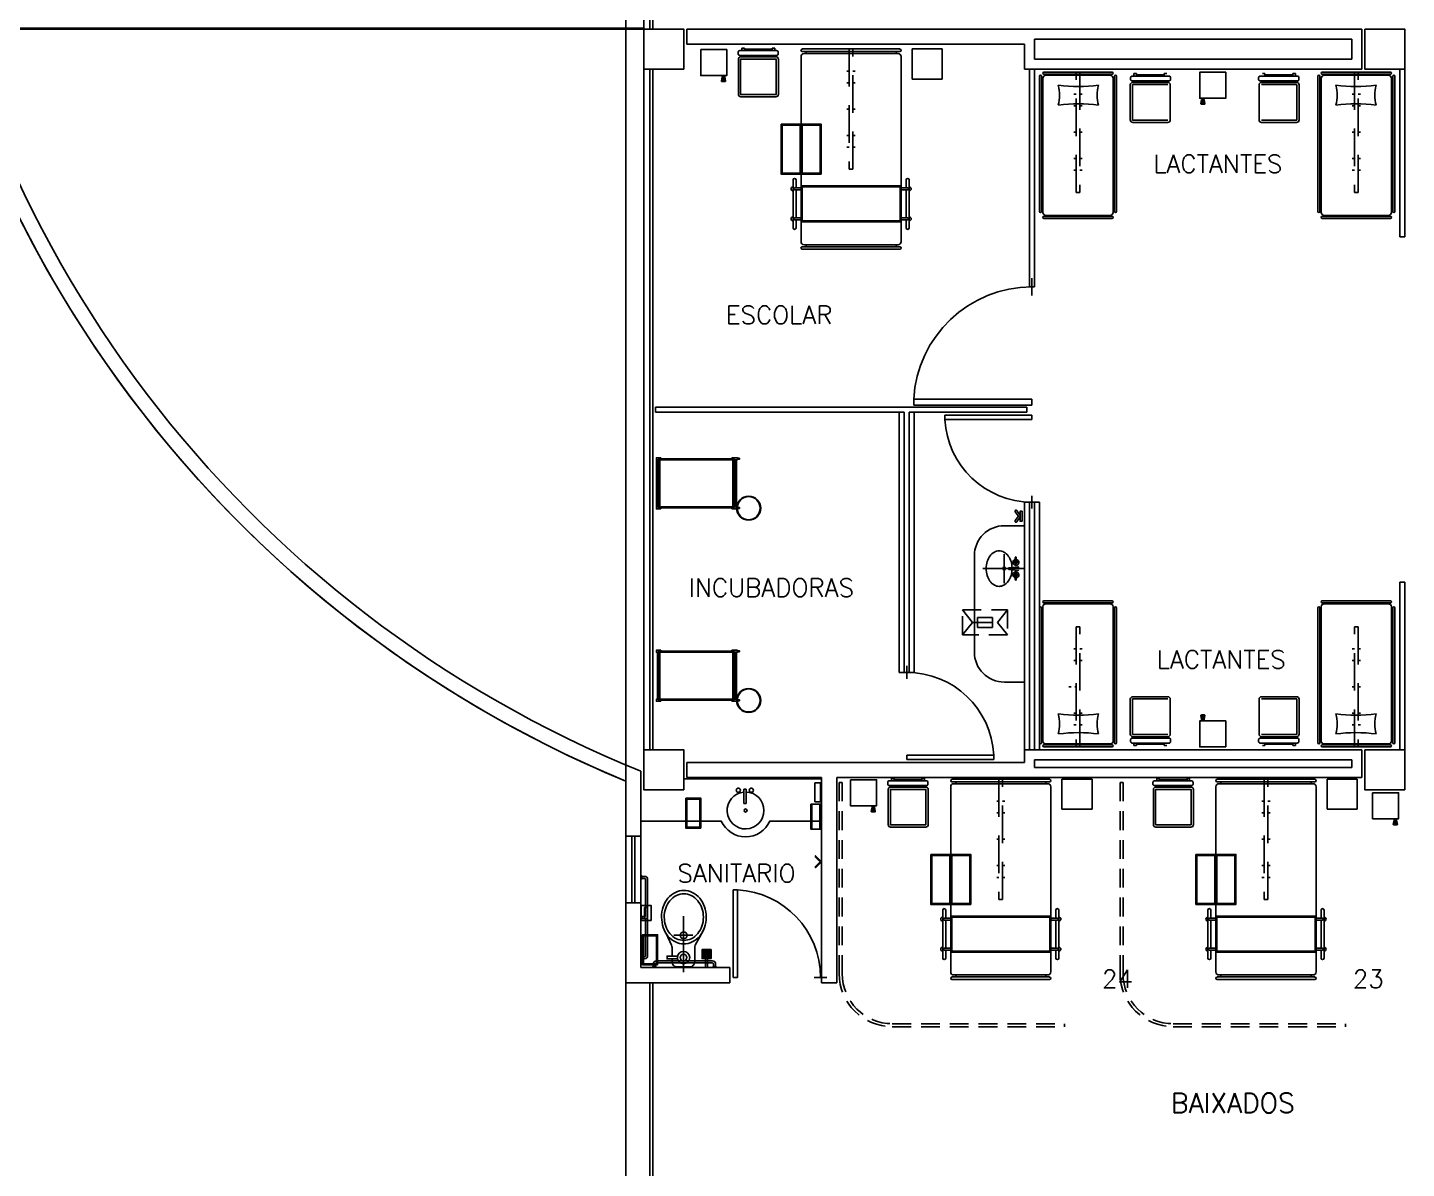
# Model space of a CAD drawing. Extents: x -358 to -207, y -206 to -105.
# Drawn here: x -302.27 to -288.5, y -166.81 to -155.41 of the extents above; entities that cross this region are included whole.
import ezdxf
from ezdxf.enums import TextEntityAlignment as Align

# ---------------------------------------------------------------- set-up
doc = ezdxf.new("R2010")
doc.units = 0
doc.header["$LTSCALE"] = 1.5
doc.header["$MEASUREMENT"] = 0
for name, pattern in [('$RECOVER_931206015150-52', [0]), ('HIDDEN', [0.375, 0.25, -0.125]), ('HIDDEN2', [0.1875, 0.125, -0.0625])]:
    doc.linetypes.add(name, pattern=pattern)
doc.layers.get('0').update_dxf_attribs({"linetype": 'CONTINUOUS'})
for name, color, linetype in [('8CMOB01', 8, 'CONTINUOUS'), ('9CCOLUMNA', 5, 'CONTINUOUS'), ('AREAS', 253, 'CONTINUOUS'), ('CANCEL', 6, 'CONTINUOUS'), ('CCPTAS', 6, 'CONTINUOUS'), ('MSAN', 6, 'CONTINUOUS'), ('PISO', 8, 'CONTINUOUS'), ('PROY', 7, 'HIDDEN2'), ('RCMURO01', 3, 'CONTINUOUS'), ('ZCTEXT01', 2, 'CONTINUOUS')]:
    doc.layers.add(name, color=color, linetype=linetype)
doc.styles.add('REG-60', font='ROMANS.shx', dxfattribs={"height": 0.195})
doc.styles.add('REG-80', font='ROMANS.shx', dxfattribs={"height": 0.27})

# ---------------------------------------------------------------- blocks, each defined once
blk = doc.blocks.new('PTA-D')
for p, q in [((0.95, 0), (0.95, 1)), ((0.95, 1), (1, 1)), ((1, 0), (1, 1)), ((-0.073, 0), (0.073, 0)), ((0.95, 0), (1, 0))]:
    blk.add_line(p, q)
blk.add_arc((1.002, -0.001), 1.002, 92.9928, 179.9448)
blk = doc.blocks.new('6')
at = {"layer": 'MSAN'}
blk.add_lwpolyline([(0.014, 0), (0.06, 0.046), (0.06, 0.06), (0, 0), (0.06, -0.06), (0.06, -0.046)], close=True, dxfattribs=at)
blk = doc.blocks.new('J')
at = {"layer": 'MSAN'}
blk.add_lwpolyline([(-0.026, -0.097), (0.03, -0.097), (0.03, 0.093), (-0.026, 0.093)], close=True, dxfattribs=at)
blk = doc.blocks.new('8')
at = {"layer": 'MSAN'}
for p, q in [((0.123, 0.04), (-0.127, 0.04)), ((-0.127, -0.04), (0.123, -0.04))]:
    blk.add_line(p, q, dxfattribs=at)
blk.add_lwpolyline([(0.123, -0.05), (0.123, 0.05), (-0.127, 0.05), (-0.127, -0.05)], close=True, dxfattribs=at)
blk = doc.blocks.new('BW')
at = {"layer": 'MSAN'}
for points in [[(-0.277, 0.026), (-0.277, 0.016), (-0.307, 0.016), (-0.307, 0.026)], [(0.295, 0.026), (0.295, 0.016), (0.325, 0.016), (0.325, 0.026)]]:
    blk.add_lwpolyline(points, dxfattribs=at)
for points in [[(0.32, 0.016), (0.32, -0.011, -0.414214), (0.29, -0.041), (-0.041, -0.041), (-0.272, -0.041, -0.414214), (-0.302, -0.011), (-0.302, 0.016)], [(0.3, 0.016), (0.3, -0.011, -0.414214), (0.29, -0.021), (-0.041, -0.021), (-0.272, -0.021, -0.414214), (-0.282, -0.011), (-0.282, 0.016)]]:
    blk.add_lwpolyline(points, format="xyb", dxfattribs=at)
blk = doc.blocks.new('4')
at = {"layer": 'MSAN'}
for p, q in [((0, 0.045), (0, -0.514)), ((-0.054, -0.088), (-0.163, -0.088)), ((-0.163, -0.115), (-0.056, -0.115)), ((0.276, -0.102), (0.186, -0.102)), ((0.276, -0.112), (0.186, -0.112)), ((0.276, -0.122), (0.186, -0.122)), ((0.276, -0.132), (0.186, -0.132)), ((0.241, -0.09), (0.221, -0.09)), ((0.276, -0.142), (0.186, -0.142)), ((0.276, -0.152), (0.186, -0.152)), ((0.276, -0.162), (0.186, -0.162)), ((0.276, -0.172), (0.186, -0.172)), ((0.095, -0.323), (-0.096, -0.323))]:
    blk.add_line(p, q, dxfattribs=at)
blk.add_lwpolyline([(0.221, 0), (0.221, -0.09), (0.186, -0.09), (0.186, -0.18), (0.276, -0.18), (0.276, -0.09), (0.241, -0.09), (0.241, 0)], close=True, dxfattribs=at)
blk.add_lwpolyline([(0.196, -0.368), (0.118, -0.224, -0.124861), (0.112, -0.2), (0.112, -0.058, 0.414214), (0.063, -0.008), (-0.064, -0.008, 0.414214), (-0.114, -0.058), (-0.114, -0.088), (-0.163, -0.088), (-0.163, -0.115), (-0.114, -0.115), (-0.114, -0.202, -0.109858), (-0.118, -0.223), (-0.174, -0.341, 0.061992), (-0.203, -0.4, 0.020986), (-0.221, -0.504, 0.083945), (-0.203, -0.608, 0.09123), (-0.155, -0.693, 0.103863), (-0.08, -0.751, 0.114983), (0.003, -0.771, 0.114983), (0.087, -0.751, 0.103863), (0.162, -0.693, 0.09123), (0.21, -0.608, 0.083945), (0.227, -0.504, 0.083945), (0.21, -0.4, 0.048605), (0.188, -0.353)], format="xyb", dxfattribs=at)
for points in [[(-0.08, -0.751, 0.114983), (0.003, -0.771, 0.114983), (0.087, -0.751, 0.103863), (0.162, -0.693, 0.09123), (0.21, -0.608, 0.083945), (0.227, -0.504, 0.083945), (0.21, -0.4, 0.09123), (0.162, -0.316, 0.103863), (0.087, -0.257, 0.114983), (0.003, -0.238, 0.114983), (-0.08, -0.257, 0.103863), (-0.155, -0.316, 0.09123), (-0.203, -0.4, 0.020986), (-0.221, -0.504, 0.083945), (-0.203, -0.608, 0.09123), (-0.155, -0.693, 0.103863)], [(0.003, -0.272, 0.114859), (-0.07, -0.289, 0.103833), (-0.135, -0.34, 0.091287), (-0.177, -0.414, 0.084042), (-0.192, -0.504, 0.084042), (-0.177, -0.595, 0.091287), (-0.135, -0.669, 0.103833), (-0.07, -0.72, 0.114859), (0.003, -0.737, 0.114859), (0.077, -0.72, 0.103833), (0.142, -0.669, 0.091287), (0.184, -0.595, 0.084042), (0.199, -0.504, 0.084042), (0.184, -0.414, 0.091287), (0.142, -0.34, 0.103833), (0.077, -0.289, 0.114859)]]:
    blk.add_lwpolyline(points, format="xyb", close=True, dxfattribs=at)
for centre, radius in [((0.001, -0.1), 0.0616), ((0.001, -0.1), 0.0329), ((0.002, -0.323), 0.0335)]:
    blk.add_circle(centre, radius, dxfattribs=at)
blk = doc.blocks.new('2')
at = {"layer": 'MSAN'}
for points in [[(0.067, -0.053), (-0.083, -0.053), (-0.083, 0.047), (0.067, 0.047)], [(-0.063, 0.012), (-0.063, -0.018), (0.047, -0.018), (0.047, 0.012)]]:
    blk.add_lwpolyline(points, close=True, dxfattribs=at)
blk = doc.blocks.new('BW2')
at = {"layer": 'MSAN'}
for p, q in [((0.009, 0.011), (0.047, 0.011)), ((0.009, -0.009), (0.047, -0.009))]:
    blk.add_line(p, q, dxfattribs=at)
for points in [[(0.056, 0.386), (0.046, 0.386), (0.046, 0.416), (0.056, 0.416)], [(0.057, 0.016), (0.047, 0.016), (0.047, -0.014), (0.057, -0.014)], [(0.056, -0.387), (0.046, -0.387), (0.046, -0.417), (0.056, -0.417)]]:
    blk.add_lwpolyline(points, dxfattribs=at)
for points in [[(0.046, 0.411), (0.019, 0.411, 0.414214), (-0.011, 0.381), (-0.011, 0), (-0.011, -0.382, 0.414214), (0.019, -0.412), (0.046, -0.412)], [(0.046, 0.391), (0.019, 0.391, 0.414214), (0.009, 0.381), (0.009, 0.011)], [(0.009, -0.009), (0.009, -0.382, 0.414214), (0.019, -0.392), (0.046, -0.392)]]:
    blk.add_lwpolyline(points, format="xyb", dxfattribs=at)
blk = doc.blocks.new('PAP')
at = {"layer": 'MSAN', "color": 6}
for points in [[(0.144, -0.077), (0.144, 0.073), (-0.156, 0.073), (-0.156, -0.077)], [(0.134, -0.067), (0.134, 0.063), (-0.146, 0.063), (-0.146, -0.067)]]:
    blk.add_lwpolyline(points, close=True, dxfattribs=at)
blk = doc.blocks.new('VB')
at = {"layer": 'MSAN'}
for p, q in [((-0.154, 0.147), (-0.138, 0.164)), ((-0.053, 0.046), (-0.154, 0.147)), ((-0.138, 0.164), (-0.037, 0.063)), ((-0.037, 0.063), (-0.053, 0.046))]:
    blk.add_line(p, q, dxfattribs=at)
blk.add_lwpolyline([(-0.128, 0.121), (-0.128, 0.121)], dxfattribs=at)
for centre, radius in [((-0.092, 0.194), 0.0208), ((-0.184, 0.102), 0.0208), ((0, 0), 0.0154)]:
    blk.add_circle(centre, radius, dxfattribs=at)
blk.add_arc((0, 0), 0.184, 136.4231, 129.262, dxfattribs=at)
blk = doc.blocks.new('A$C1D07347C')
at = {"layer": 'MSAN'}
blk.add_line((1.982, 1.428), (1.982, 0.053), dxfattribs=at)
blk.add_lwpolyline([(1.562, 1.858), (1.562, 1.055, 0.656425), (1.562, 0.571), (1.562, 0.053)], format="xyb", dxfattribs=at)
at = {"extrusion": (0, 0, -1), "zscale": -1}
for name, p in [('PAP', (-0.269, 1.768)), ('2', (-0.635, 1.809)), ('PAP', (-1.634, 1.335)), ('8', (-1.602, 0.111))]:
    blk.add_blockref(name, p, dxfattribs=at)
for name, p, rotation in [('BW2', (-0.598, 1.802), 90), ('4', (-0.097, 1.433), 270), ('BW', (-0.123, 1.432), 270), ('VB', (-1.667, 0.813), 45.00000000000001), ('6', (-1.155, 0.054), 90.00000000000001), ('J', (-1.847, 0.094), 270)]:
    blk.add_blockref(name, p, dxfattribs=dict(at, rotation=rotation))
at = {"layer": 'CCPTAS', "extrusion": (0, 0, -1), "xscale": 0.8737478880668393, "yscale": 0.8737478880668393, "zscale": -0.8737478880668393, "rotation": 90}
blk.add_blockref('PTA-D', (0, 0.064), dxfattribs=at)
blk = doc.blocks.new('GAN-P')
blk.add_line((-0.009, -0.02), (0.009, -0.02))
blk.add_lwpolyline([(-0.044, -0.068, -1.447021), (-0.049, -0.05), (-0.009, -0.02), (-0.05, -0.02), (-0.05, 0), (0.05, 0), (0.05, -0.02), (0.009, -0.02), (0.049, -0.05, -1.447005), (0.044, -0.068), (0, -0.035), (-0.044, -0.068)], format="xyb", close=True)

msp = doc.modelspace()

# ---------------------------------------------------------------- linework, layer by layer
at = {"layer": '8CMOB01', "linetype": 'ByBlock'}
for p, q in [((-294.791, -155.729), (-295.141, -155.729)), ((-295.132, -155.619), (-295.132, -155.644)), ((-295.132, -155.619), (-295.106, -155.619)), ((-295.132, -155.692), (-295.132, -155.706)), ((-295.106, -155.644), (-295.106, -155.619)), ((-295.106, -155.631), (-294.829, -155.631)), ((-295.106, -155.706), (-295.106, -155.692)), ((-294.829, -155.619), (-294.829, -155.644)), ((-294.829, -155.619), (-294.803, -155.619)), ((-294.829, -155.692), (-294.829, -155.706)), ((-294.803, -155.644), (-294.803, -155.619)), ((-294.803, -155.706), (-294.803, -155.692)), ((-294.788, -156.081), (-294.788, -155.731)), ((-291.19, -155.874), (-291.216, -155.874)), ((-291.216, -155.899), (-291.216, -155.874)), ((-291.19, -155.874), (-291.19, -155.899)), ((-290.913, -155.899), (-290.913, -155.874)), ((-290.887, -155.874), (-290.913, -155.874)), ((-289.934, -155.874), (-289.908, -155.874)), ((-289.908, -155.899), (-289.908, -155.874)), ((-289.63, -155.874), (-289.604, -155.874)), ((-289.63, -155.874), (-289.63, -155.899)), ((-289.604, -155.899), (-289.604, -155.874)), ((-291.231, -156.337), (-291.231, -155.987)), ((-291.228, -155.984), (-290.878, -155.984)), ((-291.216, -155.962), (-291.216, -155.947)), ((-290.913, -155.886), (-291.19, -155.886)), ((-291.19, -155.947), (-291.19, -155.962)), ((-290.913, -155.962), (-290.913, -155.947)), ((-289.592, -155.984), (-289.942, -155.984)), ((-289.908, -155.886), (-289.63, -155.886)), ((-289.908, -155.962), (-289.908, -155.947)), ((-289.63, -155.947), (-289.63, -155.962)), ((-289.604, -155.962), (-289.604, -155.947)), ((-289.589, -156.337), (-289.589, -155.987)), ((-291.231, -162.123), (-291.231, -162.473)), ((-289.589, -162.123), (-289.589, -162.473)), ((-291.228, -162.476), (-290.878, -162.476)), ((-289.592, -162.476), (-289.942, -162.476)), ((-291.216, -162.498), (-291.216, -162.512)), ((-291.216, -162.561), (-291.216, -162.586)), ((-291.19, -162.586), (-291.216, -162.586)), ((-291.19, -162.512), (-291.19, -162.498)), ((-291.19, -162.586), (-291.19, -162.561)), ((-290.913, -162.573), (-291.19, -162.573)), ((-290.913, -162.498), (-290.913, -162.512)), ((-290.913, -162.561), (-290.913, -162.586)), ((-290.887, -162.586), (-290.913, -162.586)), ((-289.934, -162.586), (-289.908, -162.586)), ((-289.908, -162.498), (-289.908, -162.512)), ((-289.908, -162.561), (-289.908, -162.586)), ((-289.908, -162.573), (-289.63, -162.573)), ((-289.63, -162.512), (-289.63, -162.498)), ((-289.63, -162.586), (-289.63, -162.561)), ((-289.63, -162.586), (-289.604, -162.586)), ((-289.604, -162.498), (-289.604, -162.512)), ((-289.604, -162.561), (-289.604, -162.586)), ((-293.296, -163.024), (-293.646, -163.024)), ((-293.637, -162.914), (-293.611, -162.914)), ((-293.637, -162.914), (-293.637, -162.939)), ((-293.637, -162.987), (-293.637, -163.001)), ((-293.611, -162.939), (-293.611, -162.914)), ((-293.611, -162.926), (-293.334, -162.926)), ((-293.611, -163.001), (-293.611, -162.987)), ((-293.334, -162.914), (-293.308, -162.914)), ((-293.334, -162.914), (-293.334, -162.939)), ((-293.334, -162.987), (-293.334, -163.001)), ((-293.308, -162.939), (-293.308, -162.914)), ((-293.308, -163.001), (-293.308, -162.987)), ((-293.293, -163.376), (-293.293, -163.026)), ((-290.647, -163.024), (-290.997, -163.024)), ((-290.989, -162.914), (-290.963, -162.914)), ((-290.989, -162.914), (-290.989, -162.939)), ((-290.989, -162.987), (-290.989, -163.001)), ((-290.963, -162.939), (-290.963, -162.914)), ((-290.963, -162.926), (-290.686, -162.926)), ((-290.963, -163.001), (-290.963, -162.987)), ((-290.686, -162.914), (-290.66, -162.914)), ((-290.686, -162.914), (-290.686, -162.939)), ((-290.686, -162.987), (-290.686, -163.001)), ((-290.66, -162.939), (-290.66, -162.914)), ((-290.66, -163.001), (-290.66, -162.987)), ((-290.645, -163.376), (-290.645, -163.026))]:
    msp.add_line(p, q, dxfattribs=at)
at = {"layer": '8CMOB01', "color": 8}
for p, q in [((-294.541, -155.703), (-294.541, -157.553)), ((-293.554, -155.628), (-294.529, -155.628)), ((-294.529, -155.653), (-293.554, -155.653)), ((-293.571, -155.673), (-294.511, -155.673)), ((-294.491, -155.653), (-294.491, -155.673)), ((-293.591, -155.653), (-293.591, -155.673)), ((-293.541, -157.553), (-293.541, -155.703)), ((-293.43, -155.628), (-293.13, -155.628)), ((-293.43, -155.928), (-293.43, -155.628)), ((-293.13, -155.628), (-293.13, -155.928)), ((-292.115, -155.86), (-291.435, -155.86)), ((-288.655, -155.86), (-289.335, -155.86)), ((-293.13, -155.928), (-293.43, -155.928)), ((-292.16, -155.9), (-292.16, -157.25)), ((-292.14, -157.25), (-292.14, -155.9)), ((-292.125, -155.92), (-292.125, -157.26)), ((-291.435, -155.88), (-292.115, -155.88)), ((-291.455, -155.89), (-292.095, -155.89)), ((-291.425, -157.26), (-291.425, -155.92)), ((-291.41, -157.25), (-291.41, -155.9)), ((-291.39, -155.9), (-291.39, -157.25)), ((-289.38, -155.9), (-289.38, -157.25)), ((-289.36, -157.25), (-289.36, -155.9)), ((-289.345, -157.26), (-289.345, -155.92)), ((-289.335, -155.88), (-288.655, -155.88)), ((-289.315, -155.89), (-288.675, -155.89)), ((-288.645, -155.92), (-288.645, -157.26)), ((-288.63, -157.25), (-288.63, -155.9)), ((-288.61, -155.9), (-288.61, -157.25)), ((-294.621, -157.415), (-294.621, -156.935)), ((-294.591, -156.935), (-294.591, -157.015)), ((-293.491, -156.935), (-293.491, -157.015)), ((-293.461, -157.415), (-293.461, -156.935)), ((-294.541, -157.015), (-294.604, -157.015)), ((-294.604, -157.035), (-294.541, -157.035)), ((-294.591, -157.315), (-294.591, -157.035)), ((-294.541, -156.995), (-293.541, -156.995)), ((-294.541, -157.355), (-294.541, -156.995)), ((-294.531, -157.005), (-293.551, -157.005)), ((-294.531, -157.345), (-294.531, -157.005)), ((-293.551, -157.005), (-293.551, -157.345)), ((-293.541, -156.995), (-293.541, -157.355)), ((-293.541, -157.015), (-293.478, -157.015)), ((-293.478, -157.035), (-293.541, -157.035)), ((-293.491, -157.315), (-293.491, -157.035)), ((-294.541, -157.315), (-294.604, -157.315)), ((-294.604, -157.335), (-294.541, -157.335)), ((-294.591, -157.335), (-294.591, -157.415)), ((-293.541, -157.355), (-294.541, -157.355)), ((-293.551, -157.345), (-294.531, -157.345)), ((-293.541, -157.315), (-293.478, -157.315)), ((-293.478, -157.335), (-293.541, -157.335)), ((-293.491, -157.335), (-293.491, -157.415)), ((-291.435, -157.3), (-292.115, -157.3)), ((-292.115, -157.32), (-291.435, -157.32)), ((-292.095, -157.29), (-291.455, -157.29)), ((-289.335, -157.3), (-288.655, -157.3)), ((-288.655, -157.32), (-289.335, -157.32)), ((-288.675, -157.29), (-289.315, -157.29)), ((-294.529, -157.603), (-293.554, -157.603)), ((-293.554, -157.628), (-294.529, -157.628)), ((-294.511, -157.583), (-293.571, -157.583)), ((-294.491, -157.603), (-294.491, -157.583)), ((-293.591, -157.603), (-293.591, -157.583)), ((-292.16, -162.56), (-292.16, -161.21)), ((-292.14, -161.21), (-292.14, -162.56)), ((-292.125, -162.54), (-292.125, -161.2)), ((-292.115, -161.14), (-291.435, -161.14)), ((-291.435, -161.16), (-292.115, -161.16)), ((-292.095, -161.17), (-291.455, -161.17)), ((-291.425, -161.2), (-291.425, -162.54)), ((-291.41, -161.21), (-291.41, -162.56)), ((-291.39, -162.56), (-291.39, -161.21)), ((-289.38, -162.56), (-289.38, -161.21)), ((-289.36, -161.21), (-289.36, -162.56)), ((-289.345, -161.2), (-289.345, -162.54)), ((-288.655, -161.14), (-289.335, -161.14)), ((-289.335, -161.16), (-288.655, -161.16)), ((-288.675, -161.17), (-289.315, -161.17)), ((-288.645, -162.54), (-288.645, -161.2)), ((-288.63, -161.21), (-288.63, -162.56)), ((-288.61, -162.56), (-288.61, -161.21)), ((-291.435, -162.58), (-292.115, -162.58)), ((-292.115, -162.6), (-291.435, -162.6)), ((-291.455, -162.57), (-292.095, -162.57)), ((-289.335, -162.58), (-288.655, -162.58)), ((-288.655, -162.6), (-289.335, -162.6)), ((-289.315, -162.57), (-288.675, -162.57)), ((-293.046, -162.998), (-293.046, -164.848)), ((-292.059, -162.923), (-293.034, -162.923)), ((-293.034, -162.948), (-292.059, -162.948)), ((-292.076, -162.968), (-293.016, -162.968)), ((-292.996, -162.948), (-292.996, -162.968)), ((-292.096, -162.948), (-292.096, -162.968)), ((-292.046, -164.848), (-292.046, -162.998)), ((-291.935, -163.223), (-291.935, -162.923)), ((-291.935, -162.923), (-291.635, -162.923)), ((-291.635, -162.923), (-291.635, -163.223)), ((-290.398, -162.998), (-290.398, -164.848)), ((-289.41, -162.923), (-290.385, -162.923)), ((-290.385, -162.948), (-289.41, -162.948)), ((-289.428, -162.968), (-290.368, -162.968)), ((-290.348, -162.948), (-290.348, -162.968)), ((-289.448, -162.948), (-289.448, -162.968)), ((-289.398, -164.848), (-289.398, -162.998)), ((-289.286, -163.223), (-289.286, -162.923)), ((-289.286, -162.923), (-288.986, -162.923)), ((-288.986, -162.923), (-288.986, -163.223)), ((-291.635, -163.223), (-291.935, -163.223)), ((-288.986, -163.223), (-289.286, -163.223)), ((-293.126, -164.71), (-293.126, -164.23)), ((-293.096, -164.23), (-293.096, -164.31)), ((-291.996, -164.23), (-291.996, -164.31)), ((-291.966, -164.71), (-291.966, -164.23)), ((-290.478, -164.71), (-290.478, -164.23)), ((-290.448, -164.23), (-290.448, -164.31)), ((-289.348, -164.23), (-289.348, -164.31)), ((-289.318, -164.71), (-289.318, -164.23)), ((-293.046, -164.31), (-293.109, -164.31)), ((-293.109, -164.33), (-293.046, -164.33)), ((-293.096, -164.61), (-293.096, -164.33)), ((-293.046, -164.65), (-293.046, -164.29)), ((-293.046, -164.29), (-292.046, -164.29)), ((-293.036, -164.64), (-293.036, -164.3)), ((-293.036, -164.3), (-292.056, -164.3)), ((-292.056, -164.3), (-292.056, -164.64)), ((-292.046, -164.29), (-292.046, -164.65)), ((-292.046, -164.31), (-291.983, -164.31)), ((-291.983, -164.33), (-292.046, -164.33)), ((-291.996, -164.61), (-291.996, -164.33)), ((-290.398, -164.31), (-290.461, -164.31)), ((-290.461, -164.33), (-290.398, -164.33)), ((-290.448, -164.61), (-290.448, -164.33)), ((-290.398, -164.29), (-289.398, -164.29)), ((-290.398, -164.65), (-290.398, -164.29)), ((-290.388, -164.3), (-289.408, -164.3)), ((-290.388, -164.64), (-290.388, -164.3)), ((-289.408, -164.3), (-289.408, -164.64)), ((-289.398, -164.29), (-289.398, -164.65)), ((-289.398, -164.31), (-289.335, -164.31)), ((-289.335, -164.33), (-289.398, -164.33)), ((-289.348, -164.61), (-289.348, -164.33)), ((-293.046, -164.61), (-293.109, -164.61)), ((-293.109, -164.63), (-293.046, -164.63)), ((-293.096, -164.63), (-293.096, -164.71)), ((-292.046, -164.65), (-293.046, -164.65)), ((-292.056, -164.64), (-293.036, -164.64)), ((-292.046, -164.61), (-291.983, -164.61)), ((-291.983, -164.63), (-292.046, -164.63)), ((-291.996, -164.63), (-291.996, -164.71)), ((-290.398, -164.61), (-290.461, -164.61)), ((-290.461, -164.63), (-290.398, -164.63)), ((-290.448, -164.63), (-290.448, -164.71)), ((-289.398, -164.65), (-290.398, -164.65)), ((-289.408, -164.64), (-290.388, -164.64)), ((-289.398, -164.61), (-289.335, -164.61)), ((-289.335, -164.63), (-289.398, -164.63)), ((-289.348, -164.63), (-289.348, -164.71)), ((-293.034, -164.898), (-292.059, -164.898)), ((-292.059, -164.923), (-293.034, -164.923)), ((-293.016, -164.878), (-292.076, -164.878)), ((-292.996, -164.898), (-292.996, -164.878)), ((-292.096, -164.898), (-292.096, -164.878)), ((-290.385, -164.898), (-289.41, -164.898)), ((-289.41, -164.923), (-290.385, -164.923)), ((-290.368, -164.878), (-289.428, -164.878)), ((-290.348, -164.898), (-290.348, -164.878)), ((-289.448, -164.898), (-289.448, -164.878)), ((-291.91, -165.365), (-291.91, -165.395)), ((-289.105, -165.365), (-289.105, -165.395))]:
    msp.add_line(p, q, dxfattribs=at)
at = {"layer": '8CMOB01', "linetype": 'HIDDEN'}
for p, q in [((-294.059, -155.628), (-294.059, -156.828)), ((-294.024, -156.828), (-294.024, -155.628)), ((-291.793, -157.06), (-291.793, -155.86)), ((-291.758, -155.86), (-291.758, -157.06)), ((-289.013, -155.86), (-289.013, -157.06)), ((-288.978, -157.06), (-288.978, -155.86)), ((-291.793, -161.4), (-291.793, -162.6)), ((-291.758, -162.6), (-291.758, -161.4)), ((-289.013, -162.6), (-289.013, -161.4)), ((-288.978, -161.4), (-288.978, -162.6)), ((-292.564, -162.923), (-292.564, -164.123)), ((-292.529, -164.123), (-292.529, -162.923)), ((-289.915, -162.923), (-289.915, -164.123)), ((-289.88, -164.123), (-289.88, -162.923))]:
    msp.add_line(p, q, dxfattribs=at)
at = {"layer": '8CMOB01'}
for p, q in [((-294.024, -155.628), (-294.059, -155.628)), ((-294.059, -155.848), (-294.082, -155.848)), ((-294.024, -155.848), (-294, -155.848)), ((-291.793, -155.86), (-291.758, -155.86)), ((-288.978, -155.86), (-289.013, -155.86)), ((-295.542, -155.893), (-295.314, -155.893)), ((-295.335, -155.949), (-295.294, -155.949)), ((-295.334, -155.944), (-295.294, -155.944)), ((-295.333, -155.939), (-295.295, -155.939)), ((-295.332, -155.934), (-295.296, -155.934)), ((-295.331, -155.929), (-295.297, -155.929)), ((-295.33, -155.924), (-295.298, -155.924)), ((-295.329, -155.919), (-295.299, -155.919)), ((-295.317, -155.903), (-295.317, -155.893)), ((-295.312, -155.903), (-295.312, -155.893)), ((-294.059, -155.965), (-294.082, -155.965)), ((-294.024, -155.965), (-294, -155.965)), ((-291.793, -156.08), (-291.816, -156.08)), ((-291.758, -156.08), (-291.735, -156.08)), ((-290.511, -156.15), (-290.543, -156.15)), ((-290.512, -156.145), (-290.542, -156.145)), ((-290.53, -156.13), (-290.53, -156.12)), ((-290.299, -156.12), (-290.528, -156.12)), ((-290.525, -156.13), (-290.525, -156.12)), ((-289.013, -156.08), (-289.036, -156.08)), ((-288.978, -156.08), (-288.955, -156.08)), ((-294.059, -156.228), (-294.082, -156.228)), ((-294.024, -156.228), (-294, -156.228)), ((-291.793, -156.197), (-291.816, -156.197)), ((-291.758, -156.197), (-291.735, -156.197)), ((-290.507, -156.175), (-290.548, -156.175)), ((-290.507, -156.17), (-290.547, -156.17)), ((-290.508, -156.165), (-290.546, -156.165)), ((-290.509, -156.16), (-290.545, -156.16)), ((-290.51, -156.155), (-290.544, -156.155)), ((-289.013, -156.197), (-289.036, -156.197)), ((-288.978, -156.197), (-288.955, -156.197)), ((-294.059, -156.491), (-294.082, -156.491)), ((-294.024, -156.491), (-294, -156.491)), ((-291.793, -156.46), (-291.816, -156.46)), ((-291.758, -156.46), (-291.735, -156.46)), ((-289.013, -156.46), (-289.036, -156.46)), ((-288.978, -156.46), (-288.955, -156.46)), ((-294.059, -156.608), (-294.082, -156.608)), ((-294.024, -156.608), (-294, -156.608)), ((-294.059, -156.828), (-294.024, -156.828)), ((-291.793, -156.723), (-291.816, -156.723)), ((-291.793, -156.84), (-291.816, -156.84)), ((-291.758, -156.723), (-291.735, -156.723)), ((-291.758, -156.84), (-291.735, -156.84)), ((-289.013, -156.723), (-289.036, -156.723)), ((-289.013, -156.84), (-289.036, -156.84)), ((-288.978, -156.723), (-288.955, -156.723)), ((-288.978, -156.84), (-288.955, -156.84)), ((-291.758, -157.06), (-291.793, -157.06)), ((-289.013, -157.06), (-288.978, -157.06)), ((-295.986, -160.202), (-295.986, -159.732)), ((-295.976, -160.202), (-295.976, -159.732)), ((-295.196, -160.202), (-295.196, -159.732)), ((-295.186, -160.202), (-295.186, -159.732)), ((-291.758, -161.4), (-291.793, -161.4)), ((-289.013, -161.4), (-288.978, -161.4)), ((-295.976, -162.124), (-295.976, -161.654)), ((-295.196, -162.124), (-295.196, -161.654)), ((-295.186, -162.124), (-295.186, -161.654)), ((-291.793, -161.62), (-291.816, -161.62)), ((-291.758, -161.62), (-291.735, -161.62)), ((-289.013, -161.62), (-289.036, -161.62)), ((-288.978, -161.62), (-288.955, -161.62)), ((-291.793, -161.737), (-291.816, -161.737)), ((-291.758, -161.737), (-291.735, -161.737)), ((-289.013, -161.737), (-289.036, -161.737)), ((-288.978, -161.737), (-288.955, -161.737)), ((-291.843, -162), (-291.866, -162)), ((-291.808, -162), (-291.785, -162)), ((-289.013, -162), (-289.036, -162)), ((-288.978, -162), (-288.955, -162)), ((-291.793, -162.263), (-291.816, -162.263)), ((-291.758, -162.263), (-291.735, -162.263)), ((-290.507, -162.284), (-290.548, -162.284)), ((-290.507, -162.289), (-290.547, -162.289)), ((-290.508, -162.294), (-290.546, -162.294)), ((-290.509, -162.299), (-290.545, -162.299)), ((-290.51, -162.304), (-290.544, -162.304)), ((-290.511, -162.309), (-290.543, -162.309)), ((-290.512, -162.314), (-290.542, -162.314)), ((-290.53, -162.33), (-290.53, -162.34)), ((-290.299, -162.34), (-290.528, -162.34)), ((-290.525, -162.33), (-290.525, -162.34)), ((-289.013, -162.263), (-289.036, -162.263)), ((-288.978, -162.263), (-288.955, -162.263)), ((-291.793, -162.38), (-291.816, -162.38)), ((-291.758, -162.38), (-291.735, -162.38)), ((-289.013, -162.38), (-289.036, -162.38)), ((-288.978, -162.38), (-288.955, -162.38)), ((-291.793, -162.6), (-291.758, -162.6)), ((-288.978, -162.6), (-289.013, -162.6)), ((-292.529, -162.923), (-292.564, -162.923)), ((-289.88, -162.923), (-289.915, -162.923)), ((-292.564, -163.143), (-292.587, -163.143)), ((-292.529, -163.143), (-292.505, -163.143)), ((-289.915, -163.143), (-289.938, -163.143)), ((-289.88, -163.143), (-289.857, -163.143)), ((-294.047, -163.188), (-293.819, -163.188)), ((-293.84, -163.244), (-293.799, -163.244)), ((-293.839, -163.239), (-293.799, -163.239)), ((-293.838, -163.234), (-293.8, -163.234)), ((-293.837, -163.229), (-293.801, -163.229)), ((-293.836, -163.224), (-293.802, -163.224)), ((-293.835, -163.219), (-293.803, -163.219)), ((-293.834, -163.214), (-293.804, -163.214)), ((-293.822, -163.198), (-293.822, -163.188)), ((-293.817, -163.198), (-293.817, -163.188)), ((-292.564, -163.26), (-292.587, -163.26)), ((-292.529, -163.26), (-292.505, -163.26)), ((-289.915, -163.26), (-289.938, -163.26)), ((-289.88, -163.26), (-289.857, -163.26)), ((-288.833, -163.318), (-288.605, -163.318)), ((-288.626, -163.369), (-288.585, -163.369)), ((-288.626, -163.374), (-288.585, -163.374)), ((-288.625, -163.364), (-288.586, -163.364)), ((-288.624, -163.359), (-288.587, -163.359)), ((-288.623, -163.354), (-288.588, -163.354)), ((-288.622, -163.349), (-288.589, -163.349)), ((-288.621, -163.344), (-288.59, -163.344)), ((-288.608, -163.328), (-288.608, -163.318)), ((-288.603, -163.328), (-288.603, -163.318)), ((-292.564, -163.523), (-292.587, -163.523)), ((-292.529, -163.523), (-292.505, -163.523)), ((-289.915, -163.523), (-289.938, -163.523)), ((-289.88, -163.523), (-289.857, -163.523)), ((-292.564, -163.786), (-292.587, -163.786)), ((-292.529, -163.786), (-292.505, -163.786)), ((-289.915, -163.786), (-289.938, -163.786)), ((-289.88, -163.786), (-289.857, -163.786)), ((-292.564, -163.903), (-292.587, -163.903)), ((-292.529, -163.903), (-292.505, -163.903)), ((-289.915, -163.903), (-289.938, -163.903)), ((-289.88, -163.903), (-289.857, -163.903)), ((-292.564, -164.123), (-292.529, -164.123)), ((-289.915, -164.123), (-289.88, -164.123))]:
    msp.add_line(p, q, dxfattribs=at)
at = {"layer": '8CMOB01', "color": 8, "linetype": 'Continuous'}
for p, q in [((-294.731, -156.388), (-294.731, -156.868)), ((-294.731, -156.388), (-294.551, -156.388)), ((-294.551, -156.388), (-294.551, -156.868)), ((-294.541, -156.378), (-294.541, -156.878)), ((-294.531, -156.388), (-294.531, -156.868)), ((-294.531, -156.388), (-294.351, -156.388)), ((-294.351, -156.388), (-294.351, -156.868)), ((-294.731, -156.868), (-294.551, -156.868)), ((-294.531, -156.868), (-294.351, -156.868)), ((-293.236, -163.683), (-293.236, -164.163)), ((-293.236, -163.683), (-293.056, -163.683)), ((-293.056, -163.683), (-293.056, -164.163)), ((-293.046, -163.673), (-293.046, -164.173)), ((-293.036, -163.683), (-293.036, -164.163)), ((-293.036, -163.683), (-292.856, -163.683)), ((-292.856, -163.683), (-292.856, -164.163)), ((-290.588, -163.683), (-290.588, -164.163)), ((-290.588, -163.683), (-290.408, -163.683)), ((-290.408, -163.683), (-290.408, -164.163)), ((-290.398, -163.673), (-290.398, -164.173)), ((-290.388, -163.683), (-290.388, -164.163)), ((-290.388, -163.683), (-290.208, -163.683)), ((-290.208, -163.683), (-290.208, -164.163)), ((-293.236, -164.163), (-293.056, -164.163)), ((-293.036, -164.163), (-292.856, -164.163)), ((-290.588, -164.163), (-290.408, -164.163)), ((-290.388, -164.163), (-290.208, -164.163))]:
    msp.add_line(p, q, dxfattribs=at)
at = {"layer": '8CMOB01', "color": 8, "linetype": 'HIDDEN2'}
for p, q in [((-292.928, -161.231), (-292.478, -161.231)), ((-292.928, -161.481), (-292.928, -161.231)), ((-292.928, -161.231), (-292.828, -161.356)), ((-292.578, -161.356), (-292.478, -161.231)), ((-292.478, -161.231), (-292.478, -161.481)), ((-292.828, -161.356), (-292.928, -161.481)), ((-292.828, -161.356), (-292.578, -161.356)), ((-292.778, -161.306), (-292.778, -161.406)), ((-292.778, -161.306), (-292.628, -161.306)), ((-292.628, -161.306), (-292.628, -161.406)), ((-292.578, -161.356), (-292.478, -161.481)), ((-292.478, -161.481), (-292.928, -161.481)), ((-292.778, -161.406), (-292.628, -161.406)), ((-294.16, -162.955), (-294.16, -164.865)), ((-294.13, -162.955), (-294.16, -162.955)), ((-294.13, -162.955), (-294.13, -164.865)), ((-291.355, -162.955), (-291.355, -164.865)), ((-291.325, -162.955), (-291.355, -162.955)), ((-291.325, -162.955), (-291.325, -164.865)), ((-293.63, -165.365), (-291.91, -165.365)), ((-290.825, -165.365), (-289.105, -165.365)), ((-293.63, -165.395), (-291.91, -165.395)), ((-290.825, -165.395), (-289.105, -165.395))]:
    msp.add_line(p, q, dxfattribs=at)
at = {"layer": '8CMOB01'}
for points in [[(-295.542, -155.633), (-295.542, -155.893), (-295.282, -155.893), (-295.282, -155.633)], [(-290.299, -155.86), (-290.299, -156.12), (-290.559, -156.12), (-290.559, -155.86)], [(-295.961, -159.722), (-295.961, -160.212), (-295.211, -160.212), (-295.211, -159.722)], [(-295.951, -159.732), (-295.951, -160.202), (-295.221, -160.202), (-295.221, -159.732)], [(-295.961, -161.644), (-295.961, -162.134), (-295.211, -162.134), (-295.211, -161.644)], [(-295.951, -161.654), (-295.951, -162.124), (-295.221, -162.124), (-295.221, -161.654)], [(-290.299, -162.6), (-290.299, -162.34), (-290.559, -162.34), (-290.559, -162.6)], [(-294.047, -162.928), (-294.047, -163.188), (-293.787, -163.188), (-293.787, -162.928)], [(-288.833, -163.058), (-288.833, -163.318), (-288.573, -163.318), (-288.573, -163.058)]]:
    msp.add_lwpolyline(points, close=True, dxfattribs=at)
at = {"layer": '8CMOB01', "linetype": 'ByBlock'}
for points in [[(-294.784, -155.644), (-295.154, -155.644, 0.414214), (-295.169, -155.659), (-295.169, -155.677, 0.414214), (-295.154, -155.692), (-294.784, -155.692, 0.414214), (-294.769, -155.677), (-294.769, -155.659, 0.414214)], [(-294.791, -155.706), (-295.141, -155.706, 0.414214), (-295.166, -155.731), (-295.166, -156.081, 0.414214), (-295.141, -156.106), (-294.791, -156.106, 0.414214), (-294.766, -156.081), (-294.766, -155.731, 0.414214)], [(-291.228, -155.962), (-290.878, -155.962, -0.414214), (-290.853, -155.987), (-290.853, -156.337, -0.414214), (-290.878, -156.362), (-291.228, -156.362, -0.414214), (-291.253, -156.337), (-291.253, -155.987, -0.414214)], [(-291.235, -155.899), (-290.865, -155.899, -0.414214), (-290.85, -155.914), (-290.85, -155.932, -0.414214), (-290.865, -155.947), (-291.235, -155.947, -0.414214), (-291.25, -155.932), (-291.25, -155.914, -0.414214)], [(-289.585, -155.899), (-289.956, -155.899, 0.414214), (-289.971, -155.914), (-289.971, -155.932, 0.414214), (-289.956, -155.947), (-289.585, -155.947, 0.414214), (-289.57, -155.932), (-289.57, -155.914, 0.414214)], [(-289.592, -155.962), (-289.942, -155.962, 0.414214), (-289.967, -155.987), (-289.967, -156.337, 0.414214), (-289.942, -156.362), (-289.592, -156.362, 0.414214), (-289.567, -156.337), (-289.567, -155.987, 0.414214)], [(-291.228, -162.498), (-290.878, -162.498, 0.414214), (-290.853, -162.473), (-290.853, -162.123, 0.414214), (-290.878, -162.098), (-291.228, -162.098, 0.414214), (-291.253, -162.123), (-291.253, -162.473, 0.414214)], [(-289.592, -162.498), (-289.942, -162.498, -0.414214), (-289.967, -162.473), (-289.967, -162.123, -0.414214), (-289.942, -162.098), (-289.592, -162.098, -0.414214), (-289.567, -162.123), (-289.567, -162.473, -0.414214)], [(-291.235, -162.561), (-290.865, -162.561, 0.414214), (-290.85, -162.546), (-290.85, -162.527, 0.414214), (-290.865, -162.512), (-291.235, -162.512, 0.414214), (-291.25, -162.527), (-291.25, -162.546, 0.414214)], [(-289.585, -162.561), (-289.956, -162.561, -0.414214), (-289.971, -162.546), (-289.971, -162.527, -0.414214), (-289.956, -162.512), (-289.585, -162.512, -0.414214), (-289.57, -162.527), (-289.57, -162.546, -0.414214)], [(-293.289, -162.939), (-293.659, -162.939, 0.414214), (-293.674, -162.954), (-293.674, -162.972, 0.414214), (-293.659, -162.987), (-293.289, -162.987, 0.414214), (-293.274, -162.972), (-293.274, -162.954, 0.414214)], [(-293.296, -163.001), (-293.646, -163.001, 0.414214), (-293.671, -163.026), (-293.671, -163.376, 0.414214), (-293.646, -163.401), (-293.296, -163.401, 0.414214), (-293.271, -163.376), (-293.271, -163.026, 0.414214)], [(-290.641, -162.939), (-291.011, -162.939, 0.414214), (-291.026, -162.954), (-291.026, -162.972, 0.414214), (-291.011, -162.987), (-290.641, -162.987, 0.414214), (-290.626, -162.972), (-290.626, -162.954, 0.414214)], [(-290.647, -163.001), (-290.997, -163.001, 0.414214), (-291.022, -163.026), (-291.022, -163.376, 0.414214), (-290.997, -163.401), (-290.647, -163.401, 0.414214), (-290.622, -163.376), (-290.622, -163.026, 0.414214)]]:
    msp.add_lwpolyline(points, format="xyb", close=True, dxfattribs=at)
for points in [[(-295.144, -155.731), (-295.144, -156.081)], [(-295.141, -156.084), (-294.791, -156.084)], [(-290.878, -156.339), (-291.228, -156.339)], [(-289.942, -156.339), (-289.592, -156.339)], [(-290.878, -162.12), (-291.228, -162.12)], [(-289.942, -162.12), (-289.592, -162.12)], [(-293.649, -163.026), (-293.649, -163.376)], [(-291, -163.026), (-291, -163.376)], [(-293.646, -163.379), (-293.296, -163.379)], [(-290.997, -163.379), (-290.647, -163.379)]]:
    msp.add_lwpolyline(points, dxfattribs=at)
at = {"layer": '8CMOB01'}
for points in [[(-295.301, -155.907), (-295.294, -155.947, -0.487928), (-295.298, -155.953), (-295.33, -155.953, -0.487928), (-295.335, -155.947), (-295.327, -155.907, -0.344151), (-295.322, -155.903), (-295.306, -155.903, -0.344151)], [(-290.54, -156.134), (-290.548, -156.173, 0.487928), (-290.543, -156.179), (-290.511, -156.179, 0.487928), (-290.507, -156.173), (-290.514, -156.134, 0.344151), (-290.519, -156.13), (-290.535, -156.13, 0.344151)], [(-290.54, -162.326), (-290.548, -162.287, -0.487928), (-290.543, -162.281), (-290.511, -162.281, -0.487928), (-290.507, -162.287), (-290.514, -162.326, -0.344151), (-290.519, -162.33), (-290.535, -162.33, -0.344151)], [(-293.806, -163.202), (-293.799, -163.242, -0.487928), (-293.803, -163.248), (-293.835, -163.248, -0.487928), (-293.84, -163.242), (-293.832, -163.202, -0.344151), (-293.827, -163.198), (-293.811, -163.198, -0.344151)], [(-288.593, -163.332), (-288.585, -163.371, -0.487928), (-288.59, -163.378), (-288.621, -163.378, -0.487928), (-288.626, -163.371), (-288.619, -163.332, -0.344151), (-288.614, -163.328), (-288.597, -163.328, -0.344151)]]:
    msp.add_lwpolyline(points, format="xyb", close=True, dxfattribs=at)
at = {"layer": '8CMOB01', "color": 8, "linetype": 'Continuous'}
for points in [[(-294.741, -156.378), (-294.341, -156.378), (-294.341, -156.878), (-294.741, -156.878)], [(-293.246, -163.673), (-292.846, -163.673), (-292.846, -164.173), (-293.246, -164.173)], [(-290.598, -163.673), (-290.198, -163.673), (-290.198, -164.173), (-290.598, -164.173)]]:
    msp.add_lwpolyline(points, close=True, dxfattribs=at)
at = {"layer": '8CMOB01'}
for points in [[(-295.941, -159.712), (-295.941, -159.722), (-295.961, -159.722), (-295.961, -159.732), (-295.986, -159.732), (-295.986, -159.712), (-295.941, -159.712)], [(-295.231, -159.712), (-295.231, -159.722), (-295.211, -159.722), (-295.211, -159.732), (-295.176, -159.732), (-295.176, -159.712), (-295.231, -159.712)], [(-295.176, -159.727), (-295.156, -159.727), (-295.156, -159.717), (-295.176, -159.717)], [(-295.941, -160.222), (-295.941, -160.212), (-295.961, -160.212), (-295.961, -160.202), (-295.986, -160.202), (-295.986, -160.222), (-295.941, -160.222)], [(-295.231, -160.222), (-295.231, -160.212), (-295.211, -160.212), (-295.211, -160.202), (-295.176, -160.202), (-295.176, -160.222), (-295.231, -160.222)], [(-295.176, -160.207), (-295.156, -160.207), (-295.156, -160.217), (-295.176, -160.217)], [(-295.941, -161.634), (-295.941, -161.644), (-295.961, -161.644), (-295.961, -161.654), (-295.986, -161.654), (-295.986, -161.634), (-295.941, -161.634)], [(-295.231, -161.634), (-295.231, -161.644), (-295.211, -161.644), (-295.211, -161.654), (-295.176, -161.654), (-295.176, -161.634), (-295.231, -161.634)], [(-295.176, -161.649), (-295.156, -161.649), (-295.156, -161.639), (-295.176, -161.639)], [(-295.941, -162.144), (-295.941, -162.134), (-295.961, -162.134), (-295.961, -162.124), (-295.986, -162.124), (-295.986, -162.144), (-295.941, -162.144)], [(-295.231, -162.144), (-295.231, -162.134), (-295.211, -162.134), (-295.211, -162.124), (-295.176, -162.124), (-295.176, -162.144), (-295.231, -162.144)], [(-295.176, -162.129), (-295.156, -162.129), (-295.156, -162.139), (-295.176, -162.139)]]:
    msp.add_lwpolyline(points, dxfattribs=at)
for centre, radius in [((-295.064, -160.215), 0.12), ((-295.064, -160.215), 0.115), ((-295.064, -162.136), 0.12), ((-295.064, -162.136), 0.115)]:
    msp.add_circle(centre, radius, dxfattribs=at)
at = {"layer": '8CMOB01', "linetype": 'ByBlock'}
for centre, start, end in [((-295.141, -155.731), 90, 180), ((-294.791, -155.731), 0, 90), ((-291.228, -155.987), 90, 180), ((-289.592, -155.987), 0, 90), ((-295.141, -156.081), 180, 270), ((-294.791, -156.081), 270, 0), ((-291.228, -156.337), 180, 270), ((-289.592, -156.337), 270, 0), ((-291.228, -162.123), 90, 180), ((-289.592, -162.123), 0, 90), ((-291.228, -162.473), 180, 270), ((-289.592, -162.473), 270, 0), ((-293.646, -163.026), 90, 180), ((-293.296, -163.026), 0, 90), ((-290.997, -163.026), 90, 180), ((-290.647, -163.026), 0, 90), ((-293.646, -163.376), 180, 270), ((-293.296, -163.376), 270, 0), ((-290.997, -163.376), 180, 270), ((-290.647, -163.376), 270, 0)]:
    msp.add_arc(centre, 0.0029, start, end, dxfattribs=at)
at = {"layer": '8CMOB01', "color": 8}
for centre, radius, start, end in [((-294.529, -155.641), 0.0125, 90, 270), ((-294.511, -155.703), 0.03, 90, 180), ((-293.571, -155.703), 0.03, 0, 90), ((-293.554, -155.641), 0.0125, 270, 90), ((-292.115, -155.87), 0.01, 90, 270), ((-291.435, -155.87), 0.01, 270, 90), ((-289.335, -155.87), 0.01, 90, 270), ((-288.655, -155.87), 0.01, 270, 90), ((-292.15, -155.9), 0.01, 0, 180), ((-292.095, -155.92), 0.03, 90, 180), ((-291.771, -154.502), 1.501, 262.3422, 277.6578), ((-292.396, -156.09), 0.436, 346.7418, 13.2582), ((-291.147, -156.09), 0.436, 166.7418, 193.2582), ((-291.455, -155.92), 0.03, 0, 90), ((-291.4, -155.9), 0.01, 0, 180), ((-289.37, -155.9), 0.01, 0, 180), ((-289.315, -155.92), 0.03, 90, 180), ((-288.999, -154.502), 1.501, 262.3422, 277.6578), ((-289.623, -156.09), 0.436, 346.7418, 13.2582), ((-288.374, -156.09), 0.436, 166.7418, 193.2582), ((-288.675, -155.92), 0.03, 0, 90), ((-288.62, -155.9), 0.01, 0, 180), ((-291.771, -157.677), 1.501, 82.3422, 97.6578), ((-288.999, -157.677), 1.501, 82.3422, 97.6578), ((-294.606, -156.935), 0.015, 0, 180), ((-293.476, -156.935), 0.015, 0, 180), ((-294.621, -157.025), 0.02, 90, 270), ((-294.604, -157.025), 0.01, 90, 270), ((-293.478, -157.025), 0.01, 270, 90), ((-293.461, -157.025), 0.02, 270, 90), ((-292.15, -157.25), 0.01, 180, 0), ((-291.4, -157.25), 0.01, 180, 0), ((-289.37, -157.25), 0.01, 180, 0), ((-288.62, -157.25), 0.01, 180, 0), ((-294.621, -157.325), 0.02, 90, 270), ((-294.604, -157.325), 0.01, 90, 270), ((-293.478, -157.325), 0.01, 270, 90), ((-293.461, -157.325), 0.02, 270, 90), ((-292.095, -157.26), 0.03, 180, 270), ((-292.115, -157.31), 0.01, 90, 270), ((-291.455, -157.26), 0.03, 270, 0), ((-291.435, -157.31), 0.01, 270, 90), ((-289.315, -157.26), 0.03, 180, 270), ((-289.335, -157.31), 0.01, 90, 270), ((-288.675, -157.26), 0.03, 270, 0), ((-288.655, -157.31), 0.01, 270, 90), ((-294.606, -157.415), 0.015, 180, 0), ((-293.476, -157.415), 0.015, 180, 0), ((-294.511, -157.553), 0.03, 180, 270), ((-294.529, -157.616), 0.0125, 90, 270), ((-293.571, -157.553), 0.03, 270, 0), ((-293.554, -157.616), 0.0125, 270, 90), ((-292.15, -161.21), 0.01, 0, 180), ((-292.115, -161.15), 0.01, 90, 270), ((-292.095, -161.2), 0.03, 90, 180), ((-291.455, -161.2), 0.03, 0, 90), ((-291.435, -161.15), 0.01, 270, 90), ((-291.4, -161.21), 0.01, 0, 180), ((-289.37, -161.21), 0.01, 0, 180), ((-289.335, -161.15), 0.01, 90, 270), ((-289.315, -161.2), 0.03, 90, 180), ((-288.675, -161.2), 0.03, 0, 90), ((-288.655, -161.15), 0.01, 270, 90), ((-288.62, -161.21), 0.01, 0, 180), ((-291.771, -160.783), 1.501, 262.3422, 277.6578), ((-292.396, -162.37), 0.436, 346.7418, 13.2582), ((-291.147, -162.37), 0.436, 166.7418, 193.2582), ((-288.999, -160.783), 1.501, 262.3422, 277.6578), ((-289.623, -162.37), 0.436, 346.7418, 13.2582), ((-288.374, -162.37), 0.436, 166.7418, 193.2582), ((-291.771, -163.958), 1.501, 82.3422, 97.6578), ((-288.999, -163.958), 1.501, 82.3422, 97.6578), ((-292.15, -162.56), 0.01, 180, 0), ((-292.095, -162.54), 0.03, 180, 270), ((-292.115, -162.59), 0.01, 90, 270), ((-291.455, -162.54), 0.03, 270, 0), ((-291.435, -162.59), 0.01, 270, 90), ((-291.4, -162.56), 0.01, 180, 0), ((-289.37, -162.56), 0.01, 180, 0), ((-289.315, -162.54), 0.03, 180, 270), ((-289.335, -162.59), 0.01, 90, 270), ((-288.675, -162.54), 0.03, 270, 0), ((-288.655, -162.59), 0.01, 270, 90), ((-288.62, -162.56), 0.01, 180, 0), ((-293.034, -162.936), 0.0125, 90, 270), ((-293.016, -162.998), 0.03, 90, 180), ((-292.076, -162.998), 0.03, 0, 90), ((-292.059, -162.936), 0.0125, 270, 90), ((-290.385, -162.936), 0.0125, 90, 270), ((-290.368, -162.998), 0.03, 90, 180), ((-289.428, -162.998), 0.03, 0, 90), ((-289.41, -162.936), 0.0125, 270, 90), ((-293.111, -164.23), 0.015, 0, 180), ((-291.981, -164.23), 0.015, 0, 180), ((-290.463, -164.23), 0.015, 0, 180), ((-289.333, -164.23), 0.015, 0, 180), ((-293.126, -164.32), 0.02, 90, 270), ((-293.109, -164.32), 0.01, 90, 270), ((-291.983, -164.32), 0.01, 270, 90), ((-291.966, -164.32), 0.02, 270, 90), ((-290.478, -164.32), 0.02, 90, 270), ((-290.461, -164.32), 0.01, 90, 270), ((-289.335, -164.32), 0.01, 270, 90), ((-289.318, -164.32), 0.02, 270, 90), ((-293.126, -164.62), 0.02, 90, 270), ((-293.109, -164.62), 0.01, 90, 270), ((-291.983, -164.62), 0.01, 270, 90), ((-291.966, -164.62), 0.02, 270, 90), ((-290.478, -164.62), 0.02, 90, 270), ((-290.461, -164.62), 0.01, 90, 270), ((-289.335, -164.62), 0.01, 270, 90), ((-289.318, -164.62), 0.02, 270, 90), ((-293.111, -164.71), 0.015, 180, 0), ((-291.981, -164.71), 0.015, 180, 0), ((-290.463, -164.71), 0.015, 180, 0), ((-289.333, -164.71), 0.015, 180, 0), ((-293.016, -164.848), 0.03, 180, 270), ((-293.034, -164.911), 0.0125, 90, 270), ((-292.076, -164.848), 0.03, 270, 0), ((-292.059, -164.911), 0.0125, 270, 90), ((-290.368, -164.848), 0.03, 180, 270), ((-290.385, -164.911), 0.0125, 90, 270), ((-289.428, -164.848), 0.03, 270, 0), ((-289.41, -164.911), 0.0125, 270, 90)]:
    msp.add_arc(centre, radius, start, end, dxfattribs=at)
at = {"layer": '8CMOB01', "color": 8, "linetype": 'HIDDEN2'}
for centre, radius in [((-293.63, -164.865), 0.53), ((-293.63, -164.865), 0.5), ((-290.825, -164.865), 0.53), ((-290.825, -164.865), 0.5)]:
    msp.add_arc(centre, radius, 180, 270, dxfattribs=at)
at = {"layer": '9CCOLUMNA'}
for points in [[(-295.71, -155.83), (-296.11, -155.83), (-296.11, -155.43), (-295.71, -155.43)], [(-295.71, -155.83), (-296.11, -155.83), (-296.11, -155.43), (-295.71, -155.43)], [(-295.71, -155.83), (-296.11, -155.83), (-296.11, -155.43), (-295.71, -155.43)], [(-288.51, -155.83), (-288.91, -155.83), (-288.91, -155.43), (-288.51, -155.43)], [(-295.71, -163.03), (-296.11, -163.03), (-296.11, -162.63), (-295.71, -162.63)], [(-295.71, -163.03), (-296.11, -163.03), (-296.11, -162.63), (-295.71, -162.63)], [(-288.51, -163.03), (-288.91, -163.03), (-288.91, -162.63), (-288.51, -162.63)]]:
    msp.add_lwpolyline(points, close=True, dxfattribs=at)
msp.add_lwpolyline([(-288.51, -155.43), (-288.51, -155.83), (-288.91, -155.83), (-288.91, -155.43)], dxfattribs=at)
at = {"layer": 'AREAS'}
msp.add_lwpolyline([(-273.93, -192.01), (-273.93, -141.03), (-296.29, -141.03), (-296.29, -192.01)], close=True, dxfattribs=at)
msp.add_arc((-291.76, -151.992), 11.85, 112.3189, 247.5243, dxfattribs=at)
at = {"layer": 'CANCEL', "ltscale": 0.06}
for p, q in [((-296.11, -155.43), (-296.11, -153.23)), ((-296.05, -155.43), (-296.05, -153.23)), ((-296.02, -155.43), (-296.02, -153.23)), ((-296.11, -162.63), (-296.11, -155.83)), ((-296.05, -162.63), (-296.05, -155.83)), ((-296.02, -162.63), (-296.02, -155.83)), ((-292.26, -158.005), (-292.26, -155.83)), ((-292.21, -158.005), (-292.21, -155.83)), ((-288.56, -157.505), (-288.56, -155.83)), ((-288.51, -157.505), (-288.51, -155.83)), ((-288.56, -157.505), (-288.51, -157.505)), ((-292.26, -158.005), (-292.21, -158.005)), ((-295.995, -159.205), (-292.285, -159.205)), ((-295.995, -159.255), (-295.995, -159.205)), ((-295.995, -159.255), (-293.51, -159.255)), ((-293.51, -161.855), (-293.51, -159.255)), ((-293.46, -161.855), (-293.46, -159.255)), ((-293.46, -159.255), (-292.285, -159.255)), ((-292.285, -159.255), (-292.285, -159.205)), ((-292.31, -160.155), (-292.16, -160.155)), ((-292.31, -160.155), (-292.31, -162.63)), ((-292.26, -160.155), (-292.26, -162.63)), ((-292.21, -160.155), (-292.21, -162.63)), ((-292.16, -160.155), (-292.16, -162.63)), ((-288.56, -160.955), (-288.56, -162.63)), ((-288.56, -160.955), (-288.51, -160.955)), ((-288.51, -160.955), (-288.51, -162.63)), ((-293.56, -161.855), (-293.41, -161.855)), ((-296.29, -164.157), (-296.29, -163.49)), ((-296.23, -164.157), (-296.23, -163.49)), ((-296.2, -164.157), (-296.2, -163.49)), ((-296.14, -164.157), (-296.14, -163.49)), ((-296.05, -167.43), (-296.05, -164.955)), ((-296.02, -167.43), (-296.02, -164.955))]:
    msp.add_line(p, q, dxfattribs=at)
at = {"layer": 'CANCEL'}
for p, q in [((-293.56, -161.855), (-293.56, -159.255)), ((-293.41, -161.855), (-293.41, -159.255))]:
    msp.add_line(p, q, dxfattribs=at)
at = {"layer": 'MSAN'}
for p, q in [((-292.31, -160.39), (-292.51, -160.39)), ((-292.81, -160.69), (-292.81, -161.652)), ((-292.471, -160.821), (-292.471, -160.816)), ((-292.374, -160.8), (-292.465, -160.81)), ((-292.374, -160.837), (-292.465, -160.827)), ((-292.401, -160.708), (-292.401, -160.769)), ((-292.394, -160.702), (-292.392, -160.702)), ((-292.392, -160.702), (-292.392, -160.77)), ((-292.401, -160.929), (-292.401, -160.867)), ((-292.394, -160.935), (-292.392, -160.935)), ((-292.392, -160.935), (-292.392, -160.866)), ((-292.31, -161.952), (-292.51, -161.952))]:
    msp.add_line(p, q, dxfattribs=at)
at = {"layer": 'MSAN', "color": 8}
for p, q in [((-292.512, -160.818), (-292.512, -160.674)), ((-292.318, -160.818), (-292.726, -160.818)), ((-292.512, -160.818), (-292.512, -160.963))]:
    msp.add_line(p, q, dxfattribs=at)
at = {"layer": 'MSAN', "linetype": '$RECOVER_931206015150-52'}
for p, q in [((-292.359, -160.757), (-292.441, -160.757)), ((-292.359, -160.88), (-292.441, -160.88))]:
    msp.add_line(p, q, dxfattribs=at)
at = {"layer": 'MSAN'}
for points in [[(-292.434, -160.807, 0.061824), (-292.444, -160.748, 0.084308), (-292.471, -160.693, 0.106455), (-292.516, -160.653, 0.130028), (-292.563, -160.641, 0.130028), (-292.61, -160.653, 0.106455), (-292.654, -160.693, 0.084308), (-292.682, -160.748, 0.073364), (-292.692, -160.818, 0.073364), (-292.682, -160.888, 0.084308), (-292.654, -160.944, 0.106455), (-292.61, -160.983, 0.130028), (-292.563, -160.996, 0.130028)], [(-292.563, -160.996, 0.130028), (-292.516, -160.983, 0.106455), (-292.471, -160.944, 0.084308), (-292.444, -160.888, 0.061824), (-292.434, -160.829, 0.073364)]]:
    msp.add_lwpolyline(points, format="xyb", dxfattribs=at)
msp.add_circle((-292.512, -160.818), 0.0127, dxfattribs=at)
for centre, radius, start, end in [((-292.51, -160.69), 0.3, 90, 180), ((-292.464, -160.816), 0.00608, 95.1505, 179.9822), ((-292.464, -160.821), 0.00608, 179.9822, 264.814), ((-292.395, -160.756), 0.0295, 101.2383, 84.7455), ((-292.395, -160.756), 0.0143, 113.6664, 79.0987), ((-292.394, -160.708), 0.00608, 90.0178, 180.0178), ((-292.374, -160.806), 0.00608, 359.9822, 95.1505), ((-292.374, -160.806), 0.00608, 359.9822, 95.1505), ((-292.374, -160.831), 0.00608, 264.814, 359.9822), ((-292.395, -160.88), 0.0295, 275.2545, 258.7617), ((-292.395, -160.88), 0.0143, 280.9013, 246.3336), ((-292.394, -160.929), 0.00608, 179.9822, 269.9822), ((-292.51, -161.652), 0.3, 180, 270)]:
    msp.add_arc(centre, radius, start, end, dxfattribs=at)
at = {"layer": 'PISO', "color": 8, "ltscale": 0.06}
msp.add_line((-296.11, -155.419), (-302.947, -155.419), dxfattribs=at)
at = {"layer": 'PISO', "ltscale": 0.06}
msp.add_line((-296.11, -155.43), (-302.944, -155.43), dxfattribs=at)
at = {"layer": 'PROY'}
msp.add_line((-296.29, -167.43), (-296.29, -164.955), dxfattribs=at)
at = {"layer": 'RCMURO01', "ltscale": 0.06}
for p, q in [((-295.68, -155.58), (-295.68, -155.43)), ((-292.31, -155.83), (-292.31, -155.58)), ((-292.21, -155.73), (-292.21, -155.53)), ((-294.335, -164.955), (-294.335, -162.905)), ((-294.185, -164.955), (-294.185, -162.905)), ((-296.29, -163.49), (-296.14, -163.49)), ((-296.29, -164.157), (-296.14, -164.157)), ((-295.251, -164.955), (-295.251, -164.805))]:
    msp.add_line(p, q, dxfattribs=at)
at = {"layer": 'RCMURO01'}
for p, q in [((-288.94, -155.43), (-295.68, -155.43)), ((-288.94, -155.83), (-288.94, -155.43)), ((-292.31, -155.58), (-295.68, -155.58)), ((-289.04, -155.53), (-292.21, -155.53)), ((-289.04, -155.73), (-289.04, -155.53)), ((-289.04, -155.73), (-292.21, -155.73)), ((-288.94, -155.83), (-292.31, -155.83)), ((-295.68, -162.755), (-295.68, -162.905)), ((-292.31, -162.755), (-295.68, -162.755)), ((-288.94, -162.63), (-292.31, -162.63)), ((-292.31, -162.63), (-292.31, -162.755)), ((-289.04, -162.73), (-292.21, -162.73)), ((-292.21, -162.73), (-292.21, -162.805)), ((-289.04, -162.805), (-289.04, -162.73)), ((-288.94, -162.905), (-288.94, -162.63)), ((-296.14, -162.842), (-296.14, -163.49)), ((-289.04, -162.805), (-292.21, -162.805)), ((-296.29, -162.943), (-296.29, -163.49)), ((-294.335, -162.905), (-295.68, -162.905)), ((-288.94, -162.905), (-294.185, -162.905)), ((-296.29, -164.157), (-296.29, -164.955)), ((-296.14, -164.157), (-296.14, -164.805)), ((-295.251, -164.805), (-296.14, -164.805)), ((-295.251, -164.955), (-296.29, -164.955)), ((-294.185, -164.955), (-294.335, -164.955))]:
    msp.add_line(p, q, dxfattribs=at)
at = {"layer": 'RCMURO01', "ltscale": 0.06}
for radius, start, end in [(11.85, 184.3556, 247.5243), (11.7, 186.3792, 248.0144)]:
    msp.add_arc((-291.76, -151.992), radius, start, end, dxfattribs=at)

# ---------------------------------------------------------------- block references
at = {"ltscale": 0.06, "rotation": 90}
msp.add_blockref('A$C1D07347C', (-294.282, -164.902), dxfattribs=at)
at = {"layer": '8CMOB01', "ltscale": 0.06, "rotation": 270}
msp.add_blockref('GAN-P', (-292.333, -160.295), dxfattribs=at)
at = {"layer": 'CANCEL', "ltscale": 0.06, "xscale": -1.18, "yscale": 1.18, "zscale": 1.18, "rotation": 90}
msp.add_blockref('PTA-D', (-292.235, -158.005), dxfattribs=at)
at = {"layer": 'CCPTAS', "xscale": 0.87, "yscale": 0.87, "zscale": 0.87}
for p, rotation in [((-292.235, -160.155), 90), ((-293.485, -161.855), 270)]:
    msp.add_blockref('PTA-D', p, dxfattribs=dict(at, rotation=rotation))

# ---------------------------------------------------------------- texts
at = {"style": 'REG-60'}
msp.add_text('BAIXADOS', height=0.195, dxfattribs=at).set_placement((-290.847, -166.255))
at = {"layer": 'ZCTEXT01', "color": 0, "style": 'REG-80'}
for s, p in [('LACTANTES', (-290.378, -156.865)), ('ESCOLAR', (-294.759, -158.374)), ('INCUBADORAS', (-294.837, -161.099)), ('LACTANTES', (-290.344, -161.816)), ('SANITARIO', (-295.185, -163.952))]:
    msp.add_text(s, height=0.18, dxfattribs=at).set_placement(p, align=Align.CENTER)
at = {"layer": 'ZCTEXT01', "style": 'REG-80'}
for s, p in [('24', (-291.381, -165.008)), ('23', (-288.876, -165.008))]:
    msp.add_text(s, height=0.18, dxfattribs=at).set_placement(p, align=Align.CENTER)

doc.saveas('drawing.dxf')
